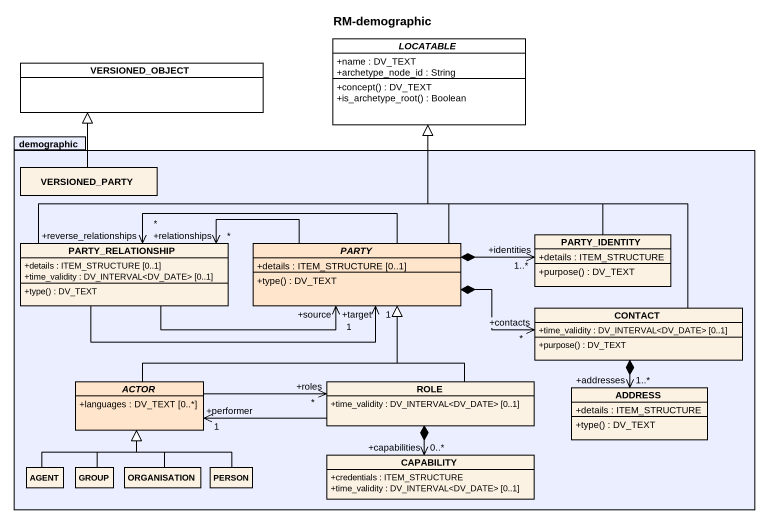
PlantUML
@startuml
title RM-demographic
hide circle
hide empty members
skinparam classAttributeIconSize 0
abstract class LOCATABLE #FFFFFF {
  +name : DV_TEXT
  +archetype_node_id : String
  +concept() : DV_TEXT
  +is_archetype_root() : Boolean
}
class VERSIONED_OBJECT #FFFFFF
package demographic #EAEEFF {
  class VERSIONED_PARTY
  class PARTY_IDENTITY {
    +details : ITEM_STRUCTURE
    +purpose() : DV_TEXT
  }
  class PARTY_RELATIONSHIP {
    +details : ITEM_STRUCTURE [0..1]
    +time_validity : DV_INTERVAL<DV_DATE> [0..1]
    +type() : DV_TEXT
  }
  abstract class PARTY #FFE5CB {
    +details : ITEM_STRUCTURE [0..1]
    +type() : DV_TEXT
  }
  class CONTACT {
    +time_validity : DV_INTERVAL<DV_DATE> [0..1]
    +purpose() : DV_TEXT
  }
  abstract class "ACTOR" as ACTOR_ #FFE5CB {
    +languages : DV_TEXT [0..*]
  }
  class ROLE {
    +time_validity : DV_INTERVAL<DV_DATE> [0..1]
  }
  class ADDRESS {
    +details : ITEM_STRUCTURE
    +type() : DV_TEXT
  }
  class "AGENT" as AGENT_
  class "GROUP" as GROUP_
  class ORGANISATION
  class "PERSON" as PERSON_
  class CAPABILITY {
    +credentials : ITEM_STRUCTURE
    +time_validity : DV_INTERVAL<DV_DATE> [0..1]
  }
}
VERSIONED_PARTY -up-|> VERSIONED_OBJECT
PARTY_IDENTITY -up-|> LOCATABLE
PARTY_RELATIONSHIP -up-|> LOCATABLE
PARTY_RELATIONSHIP "+reverse_relationships\n*" <-right- PARTY
PARTY -up-|> LOCATABLE
PARTY *-right-> "+identities\n1..*" PARTY_IDENTITY
PARTY -left-> "+relationships\n*" PARTY_RELATIONSHIP
PARTY "+target\n1" <-left- PARTY_RELATIONSHIP
PARTY "+source\n1" <-left- PARTY_RELATIONSHIP
PARTY *-right-> "+contacts\n*" CONTACT
CONTACT -up-|> LOCATABLE
CONTACT *--> "+addresses\n1..*" ADDRESS
ACTOR_ -up-|> PARTY
ACTOR_ "+performer\n1" <-right- ROLE
ROLE -up-|> PARTY
ROLE "+roles\n*" <-left- ACTOR_
ROLE *--> "+capabilities\n0..*" CAPABILITY
AGENT_ -up-|> ACTOR_
GROUP_ -up-|> ACTOR_
ORGANISATION -up-|> ACTOR_
PERSON_ -up-|> ACTOR_
@enduml
